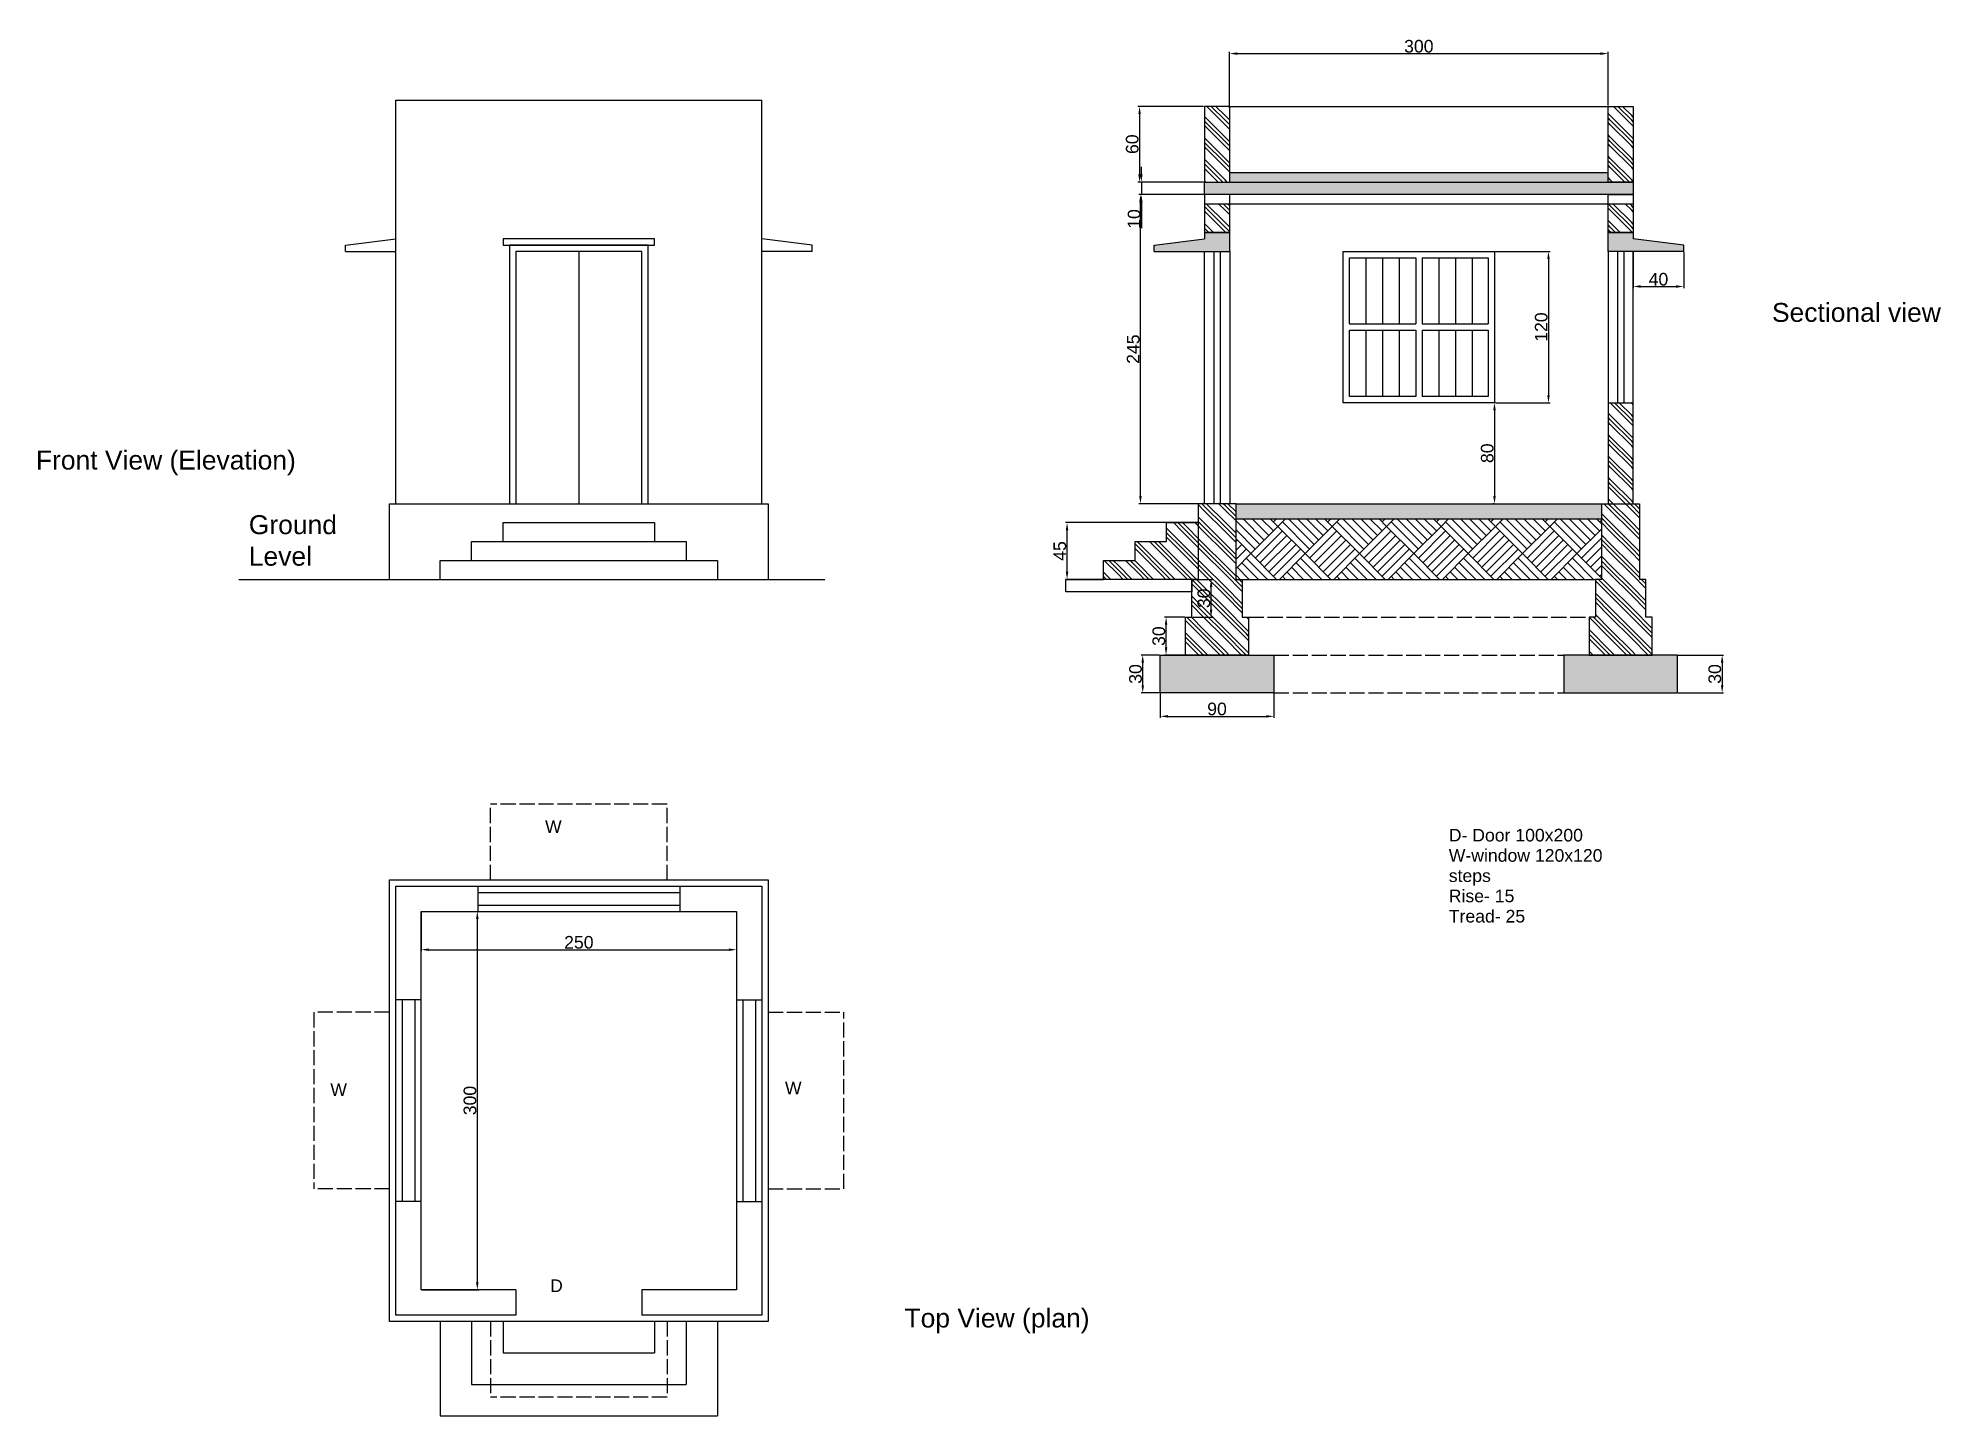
# Model space of a CAD drawing. Header units: centimetres. Extents: x 50 to 1558, y 5 to 1097.
import ezdxf

# ---------------------------------------------------------------- set-up
doc = ezdxf.new("R2010")
doc.units = ezdxf.units.CM
doc.header["$MEASUREMENT"] = 0
doc.linetypes.add('ACAD_ISO02W100', pattern=[15, 12, -3])
doc.styles.get("Standard").update_dxf_attribs({"font": 'arial.ttf'})
doc.dimstyles.new('ISO-25', dxfattribs={"dimtxt": 10, "dimasz": 6, "dimexe": 1.25, "dimexo": 0.625, "dimtad": 1, "dimtxsty": 'Standard', "dimcen": 2.5, "dimadec": 0, "dimazin": 0, "dimtfac": 1, "dimtmove": 0, "dimatfit": 3, "dimfxl": 1, "dimarcsym": 0})

# ---------------------------------------------------------------- blocks, each defined once
blk = doc.blocks.new('*D17')
at = {"color": 0, "lineweight": -2, "transparency": 16777216}
for p, q in [((353.3, 403.9), (353.3, 373)), ((603.3, 403.9), (603.3, 373)), ((359.3, 374.2), (597.3, 374.2))]:
    blk.add_line(p, q, dxfattribs=at)
at = {"color": 0, "transparency": 16777216}
for points in [[(359.3, 375.2), (359.3, 373.2), (353.3, 374.2)], [(597.3, 375.2), (597.3, 373.2), (603.3, 374.2)]]:
    blk.add_solid(points, dxfattribs=at)
at = {"layer": 'Defpoints', "color": 0, "transparency": 16777216}
for p in [(353.3, 404.6), (603.3, 404.6), (603.3, 374.2)]:
    blk.add_point(p, dxfattribs=at)
at = {"color": 0, "transparency": 16777216, "insert": (478.3, 380), "char_height": 10, "attachment_point": 5}
blk.add_mtext('250', dxfattribs=at)
blk = doc.blocks.new('*D18')
at = {"color": 0, "lineweight": -2, "transparency": 16777216}
for p, q in [((353.9, 404.6), (399, 404.6)), ((397.8, 398.6), (397.8, 110.6)), ((353.9, 104.6), (399, 104.6))]:
    blk.add_line(p, q, dxfattribs=at)
at = {"color": 0, "transparency": 16777216}
for points in [[(396.8, 398.6), (398.8, 398.6), (397.8, 404.6)], [(396.8, 110.6), (398.8, 110.6), (397.8, 104.6)]]:
    blk.add_solid(points, dxfattribs=at)
at = {"layer": 'Defpoints', "color": 0, "transparency": 16777216}
for p in [(353.3, 404.6), (353.3, 104.6), (397.8, 104.6)]:
    blk.add_point(p, dxfattribs=at)
at = {"color": 0, "transparency": 16777216, "insert": (392, 254.6), "char_height": 10, "attachment_point": 5, "rotation": 90}
blk.add_mtext('300', dxfattribs=at)
blk = doc.blocks.new('*D19')
at = {"color": 0, "lineweight": -2, "transparency": 16777216}
for p, q in [((1205, 927.8), (1248.4, 927.8)), ((1247.1, 921.8), (1247.1, 813.8)), ((1205, 807.8), (1248.4, 807.8))]:
    blk.add_line(p, q, dxfattribs=at)
at = {"color": 0, "transparency": 16777216}
for points in [[(1246.1, 921.8), (1248.1, 921.8), (1247.1, 927.8)], [(1246.1, 813.8), (1248.1, 813.8), (1247.1, 807.8)]]:
    blk.add_solid(points, dxfattribs=at)
at = {"layer": 'Defpoints', "color": 0, "transparency": 16777216}
for p in [(1204.3, 927.8), (1204.3, 807.8), (1247.1, 807.8)]:
    blk.add_point(p, dxfattribs=at)
at = {"color": 0, "transparency": 16777216, "insert": (1241.4, 867.8), "char_height": 10, "attachment_point": 5, "rotation": 90}
blk.add_mtext('120', dxfattribs=at)
blk = doc.blocks.new('*D20')
at = {"color": 0, "lineweight": -2, "transparency": 16777216}
for p, q in [((1203.7, 807.8), (1203.1, 807.8)), ((1204.3, 801.8), (1204.3, 733.8)), ((1203.7, 727.8), (1203.1, 727.8))]:
    blk.add_line(p, q, dxfattribs=at)
at = {"color": 0, "transparency": 16777216}
for points in [[(1203.3, 801.8), (1205.3, 801.8), (1204.3, 807.8)], [(1203.3, 733.8), (1205.3, 733.8), (1204.3, 727.8)]]:
    blk.add_solid(points, dxfattribs=at)
at = {"layer": 'Defpoints', "color": 0, "transparency": 16777216}
for p in [(1204.3, 807.8), (1204.3, 727.8), (1204.3, 727.8)]:
    blk.add_point(p, dxfattribs=at)
at = {"color": 0, "transparency": 16777216, "insert": (1198.6, 767.8), "char_height": 10, "attachment_point": 5, "rotation": 90}
blk.add_mtext('80', dxfattribs=at)
blk = doc.blocks.new('*D21')
at = {"color": 0, "lineweight": -2, "transparency": 16777216}
for p, q in [((1314.3, 927.2), (1314.3, 898.7)), ((1354.3, 927.2), (1354.3, 898.7)), ((1320.3, 900), (1348.3, 900))]:
    blk.add_line(p, q, dxfattribs=at)
at = {"color": 0, "transparency": 16777216}
for points in [[(1320.3, 901), (1320.3, 899), (1314.3, 900)], [(1348.3, 901), (1348.3, 899), (1354.3, 900)]]:
    blk.add_solid(points, dxfattribs=at)
at = {"layer": 'Defpoints', "color": 0, "transparency": 16777216}
for p in [(1314.3, 927.8), (1354.3, 927.8), (1354.3, 900)]:
    blk.add_point(p, dxfattribs=at)
at = {"color": 0, "transparency": 16777216, "insert": (1334.3, 905.7), "char_height": 10, "attachment_point": 5}
blk.add_mtext('40', dxfattribs=at)
blk = doc.blocks.new('*D22')
at = {"color": 0, "lineweight": -2, "transparency": 16777216}
for p, q in [((1350, 607.8), (1386, 607.8)), ((1384.8, 601.8), (1384.8, 583.8)), ((1350, 577.8), (1386, 577.8))]:
    blk.add_line(p, q, dxfattribs=at)
at = {"color": 0, "transparency": 16777216}
for points in [[(1383.8, 601.8), (1385.8, 601.8), (1384.8, 607.8)], [(1383.8, 583.8), (1385.8, 583.8), (1384.8, 577.8)]]:
    blk.add_solid(points, dxfattribs=at)
at = {"layer": 'Defpoints', "color": 0, "transparency": 16777216}
for p in [(1349.3, 607.8), (1349.3, 577.8), (1384.8, 577.8)]:
    blk.add_point(p, dxfattribs=at)
at = {"color": 0, "transparency": 16777216, "insert": (1379, 592.8), "char_height": 10, "attachment_point": 5, "rotation": 90}
blk.add_mtext('30', dxfattribs=at)
blk = doc.blocks.new('*D23')
at = {"color": 0, "lineweight": -2, "transparency": 16777216}
for p, q in [((939.3, 577.2), (939.3, 558)), ((1029.3, 577.2), (1029.3, 558)), ((945.3, 559.2), (1023.3, 559.2))]:
    blk.add_line(p, q, dxfattribs=at)
at = {"color": 0, "transparency": 16777216}
for points in [[(945.3, 560.2), (945.3, 558.2), (939.3, 559.2)], [(1023.3, 560.2), (1023.3, 558.2), (1029.3, 559.2)]]:
    blk.add_solid(points, dxfattribs=at)
at = {"layer": 'Defpoints', "color": 0, "transparency": 16777216}
for p in [(939.3, 577.8), (1029.3, 577.8), (1029.3, 559.2)]:
    blk.add_point(p, dxfattribs=at)
at = {"color": 0, "transparency": 16777216, "insert": (984.3, 565), "char_height": 10, "attachment_point": 5}
blk.add_mtext('90', dxfattribs=at)
blk = doc.blocks.new('*D24')
at = {"color": 0, "lineweight": -2, "transparency": 16777216}
for p, q in [((938.7, 607.8), (924.2, 607.8)), ((925.4, 583.8), (925.4, 601.8)), ((938.7, 577.8), (924.2, 577.8))]:
    blk.add_line(p, q, dxfattribs=at)
at = {"color": 0, "transparency": 16777216}
for points in [[(924.4, 601.8), (926.4, 601.8), (925.4, 607.8)], [(924.4, 583.8), (926.4, 583.8), (925.4, 577.8)]]:
    blk.add_solid(points, dxfattribs=at)
at = {"layer": 'Defpoints', "color": 0, "transparency": 16777216}
for p in [(925.4, 607.8), (939.3, 607.8), (939.3, 577.8)]:
    blk.add_point(p, dxfattribs=at)
at = {"color": 0, "transparency": 16777216, "insert": (919.7, 592.8), "char_height": 10, "attachment_point": 5, "rotation": 90}
blk.add_mtext('30', dxfattribs=at)
blk = doc.blocks.new('*D25')
at = {"color": 0, "lineweight": -2, "transparency": 16777216}
for p, q in [((958.7, 637.8), (942.7, 637.8)), ((943.9, 613.8), (943.9, 631.8)), ((958.7, 607.8), (942.7, 607.8))]:
    blk.add_line(p, q, dxfattribs=at)
at = {"color": 0, "transparency": 16777216}
for points in [[(942.9, 631.8), (944.9, 631.8), (943.9, 637.8)], [(942.9, 613.8), (944.9, 613.8), (943.9, 607.8)]]:
    blk.add_solid(points, dxfattribs=at)
at = {"layer": 'Defpoints', "color": 0, "transparency": 16777216}
for p in [(943.9, 637.8), (959.3, 637.8), (959.3, 607.8)]:
    blk.add_point(p, dxfattribs=at)
at = {"color": 0, "transparency": 16777216, "insert": (938.2, 622.8), "char_height": 10, "attachment_point": 5, "rotation": 90}
blk.add_mtext('30', dxfattribs=at)
blk = doc.blocks.new('*D26')
at = {"color": 0, "lineweight": -2, "transparency": 16777216}
for p, q in [((965, 667.8), (980.8, 667.8)), ((979.6, 643.8), (979.6, 661.8)), ((965, 637.8), (980.8, 637.8))]:
    blk.add_line(p, q, dxfattribs=at)
at = {"color": 0, "transparency": 16777216}
for points in [[(978.6, 661.8), (980.6, 661.8), (979.6, 667.8)], [(978.6, 643.8), (980.6, 643.8), (979.6, 637.8)]]:
    blk.add_solid(points, dxfattribs=at)
at = {"layer": 'Defpoints', "color": 0, "transparency": 16777216}
for p in [(964.3, 667.8), (979.6, 667.8), (964.3, 637.8)]:
    blk.add_point(p, dxfattribs=at)
at = {"color": 0, "transparency": 16777216, "insert": (973.9, 652.8), "char_height": 10, "attachment_point": 5, "rotation": 90}
blk.add_mtext('30', dxfattribs=at)
blk = doc.blocks.new('*D27')
at = {"color": 0, "lineweight": -2, "transparency": 16777216}
for p, q in [((968.7, 712.8), (864.1, 712.8)), ((865.4, 673.8), (865.4, 706.8)), ((963.7, 667.8), (864.1, 667.8))]:
    blk.add_line(p, q, dxfattribs=at)
at = {"color": 0, "transparency": 16777216}
for points in [[(864.4, 706.8), (866.4, 706.8), (865.4, 712.8)], [(864.4, 673.8), (866.4, 673.8), (865.4, 667.8)]]:
    blk.add_solid(points, dxfattribs=at)
at = {"layer": 'Defpoints', "color": 0, "transparency": 16777216}
for p in [(865.4, 712.8), (969.3, 712.8), (964.3, 667.8)]:
    blk.add_point(p, dxfattribs=at)
at = {"color": 0, "transparency": 16777216, "insert": (859.7, 690.3), "char_height": 10, "attachment_point": 5, "rotation": 90}
blk.add_mtext('45', dxfattribs=at)
blk = doc.blocks.new('*D28')
at = {"color": 0, "lineweight": -2, "transparency": 16777216}
for p, q in [((973.7, 972.8), (922.3, 972.8)), ((923.6, 733.8), (923.6, 966.8)), ((973.7, 727.8), (922.3, 727.8))]:
    blk.add_line(p, q, dxfattribs=at)
at = {"color": 0, "transparency": 16777216}
for points in [[(922.6, 966.8), (924.6, 966.8), (923.6, 972.8)], [(922.6, 733.8), (924.6, 733.8), (923.6, 727.8)]]:
    blk.add_solid(points, dxfattribs=at)
at = {"layer": 'Defpoints', "color": 0, "transparency": 16777216}
for p in [(923.6, 972.8), (974.3, 972.8), (974.3, 727.8)]:
    blk.add_point(p, dxfattribs=at)
at = {"color": 0, "transparency": 16777216, "insert": (917.9, 850.3), "char_height": 10, "attachment_point": 5, "rotation": 90}
blk.add_mtext('245', dxfattribs=at)
blk = doc.blocks.new('*D29')
at = {"color": 0, "lineweight": -2, "transparency": 16777216}
for p, q in [((973.7, 982.8), (923.1, 982.8)), ((924.3, 988.8), (924.3, 994.8)), ((924.3, 982.8), (924.3, 972.8)), ((973.7, 972.8), (923.1, 972.8)), ((924.3, 966.8), (924.3, 946.2))]:
    blk.add_line(p, q, dxfattribs=at)
at = {"color": 0, "transparency": 16777216}
for points in [[(923.3, 988.8), (925.3, 988.8), (924.3, 982.8)], [(923.3, 966.8), (925.3, 966.8), (924.3, 972.8)]]:
    blk.add_solid(points, dxfattribs=at)
at = {"layer": 'Defpoints', "color": 0, "transparency": 16777216}
for p in [(974.3, 982.8), (924.3, 972.8), (974.3, 972.8)]:
    blk.add_point(p, dxfattribs=at)
at = {"color": 0, "transparency": 16777216, "insert": (918.6, 953.5), "char_height": 10, "attachment_point": 5, "rotation": 90}
blk.add_mtext('10', dxfattribs=at)
blk = doc.blocks.new('*D30')
at = {"color": 0, "lineweight": -2, "transparency": 16777216}
for p, q in [((973.7, 1042.8), (921.6, 1042.8)), ((922.9, 1036.8), (922.9, 988.8)), ((973.7, 982.8), (921.6, 982.8))]:
    blk.add_line(p, q, dxfattribs=at)
at = {"color": 0, "transparency": 16777216}
for points in [[(921.9, 1036.8), (923.9, 1036.8), (922.9, 1042.8)], [(921.9, 988.8), (923.9, 988.8), (922.9, 982.8)]]:
    blk.add_solid(points, dxfattribs=at)
at = {"layer": 'Defpoints', "color": 0, "transparency": 16777216}
for p in [(974.3, 1042.8), (922.9, 982.8), (974.3, 982.8)]:
    blk.add_point(p, dxfattribs=at)
at = {"color": 0, "transparency": 16777216, "insert": (917.1, 1012.8), "char_height": 10, "attachment_point": 5, "rotation": 90}
blk.add_mtext('60', dxfattribs=at)
blk = doc.blocks.new('*D31')
at = {"color": 0, "lineweight": -2, "transparency": 16777216}
for p, q in [((994.3, 1043.4), (994.3, 1085.9)), ((1000.3, 1084.6), (1288.3, 1084.6)), ((1294.3, 1043.4), (1294.3, 1085.9))]:
    blk.add_line(p, q, dxfattribs=at)
at = {"color": 0, "transparency": 16777216}
for points in [[(1000.3, 1085.6), (1000.3, 1083.6), (994.3, 1084.6)], [(1288.3, 1085.6), (1288.3, 1083.6), (1294.3, 1084.6)]]:
    blk.add_solid(points, dxfattribs=at)
at = {"layer": 'Defpoints', "color": 0, "transparency": 16777216}
for p in [(1294.3, 1084.6), (994.3, 1042.8), (1294.3, 1042.8)]:
    blk.add_point(p, dxfattribs=at)
at = {"color": 0, "transparency": 16777216, "insert": (1144.3, 1090.4), "char_height": 10, "attachment_point": 5}
blk.add_mtext('300', dxfattribs=at)

msp = doc.modelspace()

# ---------------------------------------------------------------- hatches: boundary and pattern name
h = msp.add_hatch()
h.set_pattern_fill('GOST_GROUND', color=256, scale=1.2, angle=90)
h.set_pattern_definition([(135, (-282.158, -346.366), (1e-15, 16.97056), [24]), (135, (-282.158, -342.766), (1e-15, 16.97056), [24]), (135, (-282.158, -339.166), (1e-15, 16.97056), [24])])
h.paths.add_polyline_path([(1009.349, 637.79), (1004.349, 637.79), (1004.349, 667.79), (999.349, 667.79), (999.349, 727.79), (969.349, 727.79), (969.349, 667.79), (964.349, 667.79), (964.349, 637.79), (959.349, 637.79), (959.349, 607.79), (1009.349, 607.79)])
h.paths.add_polyline_path([(969.349, 712.79), (944.349, 712.79), (944.349, 697.79), (919.349, 697.79), (919.349, 682.79), (894.349, 682.79), (894.349, 667.79), (969.349, 667.79)])
h.paths.add_polyline_path([(1319.349, 727.79), (1289.349, 727.79), (1289.349, 667.79), (1284.349, 667.79), (1284.349, 637.79), (1279.349, 637.79), (1279.349, 607.79), (1329.349, 607.79), (1329.349, 637.79), (1324.349, 637.79), (1324.349, 667.79), (1319.349, 667.79)])
h.paths.add_polyline_path([(1314.349, 807.79), (1294.349, 807.79), (1294.349, 727.79), (1314.349, 727.79)])
h.paths.add_polyline_path([(994.349, 1042.79), (974.349, 1042.79), (974.349, 982.79), (994.349, 982.79)])
h.paths.add_polyline_path([(994.349, 965.29), (974.349, 965.29), (974.349, 942.79), (994.349, 942.79)])
h.paths.add_polyline_path([(1314.349, 1042.79), (1294.349, 1042.79), (1294.349, 982.79), (1314.349, 982.79)])
h.paths.add_polyline_path([(1314.349, 965.29), (1294.349, 965.29), (1294.349, 942.79), (1314.349, 942.79)])
h = msp.add_hatch()
h.set_pattern_fill('AR-CONC', color=256, scale=0.1)
h.set_pattern_definition([(50, (-282.158, -346.366), (18.21847, -1.59391), [1.905, -20.955]), (355, (-282.158, -346.366), (-3.52434, 19.10568), [1.524, -16.76406]), (100.4514, (-280.64, -346.498), (14.69412, 17.51178), [1.619, -17.80902]), (46.1842, (-282.158, -341.286), (27.1079, -4.20423), [2.8575, -31.4325]), (96.6356, (-279.9, -341.636), (23.7404, 24.7426), [2.4285, -26.71356]), (351.1842, (-282.158, -341.286), (23.7404, 24.7426), [2.286, -25.14597]), (21, (-279.618, -342.556), (15.16144, -10.22652), [1.905, -20.955]), (326, (-279.618, -342.556), (6.1802, 18.4188), [1.524, -16.764]), (71.4514, (-278.354, -343.408), (21.34164, 8.19228), [1.619, -17.809]), (37.5, (-282.158, -346.3656), (0.30886, 8.455504), [0, -16.5608, 0, -17.018, 0, -16.8275]), (7.5, (-282.158, -346.366), (6.681966, 10.018057), [0, -9.7028, 0, -16.1798, 0, -6.4135]), (327.5, (-287.822, -346.3656), (13.55906, -0.572874), [0, -6.35, 0, -19.812, 0, -26.289]), (317.5, (-290.362, -346.366), (14.81292, 2.54265), [0, -8.255, 0, -13.1572, 0, -18.669])])
h.paths.add_polyline_path([(1029.349, 607.79), (939.349, 607.79), (939.349, 577.79), (1029.349, 577.79)])
h.paths.add_polyline_path([(1349.349, 607.79), (1259.349, 607.79), (1259.349, 577.79), (1349.349, 577.79)])
h.paths.add_polyline_path([(1289.349, 727.79), (999.349, 727.79), (999.349, 715.79), (1289.349, 715.79)])
h.paths.add_polyline_path([(1314.349, 937.79), (1314.349, 942.79), (1294.349, 942.79), (1294.349, 927.79), (1314.349, 927.79), (1354.349, 927.79), (1354.349, 932.79)])
h.paths.add_polyline_path([(994.349, 942.79), (974.349, 942.79), (974.349, 937.79), (934.349, 932.79), (934.349, 927.79), (974.349, 927.79), (994.349, 927.79)])
h.paths.add_polyline_path([(1314.349, 982.79), (1294.349, 982.79), (974.349, 982.79), (974.349, 972.79), (1314.349, 972.79)])
h.paths.add_polyline_path([(1294.349, 990.29), (994.349, 990.29), (994.349, 982.79), (1294.349, 982.79)])
h = msp.add_hatch()
h.set_pattern_fill('AR-PARQ1', color=256, scale=0.1, angle=45)
h.set_pattern_definition([(135, (-282.158, -346.366), (-43.10523, 0), [30.48, -30.48]), (135, (-278.566, -342.773), (-43.10523, 0), [30.48, -30.48]), (135, (-274.974, -339.18), (-43.10523, 0), [30.48, -30.48]), (135, (-271.38, -335.59), (-43.10523, 0), [30.48, -30.48]), (135, (-267.79, -331.997), (-43.10523, 0), [30.48, -30.48]), (135, (-264.197, -328.405), (-43.10523, 0), [30.48, -30.48]), (135, (-260.605, -324.813), (-43.10523, 0), [30.48, -30.48]), (45, (-303.71, -324.813), (43.10523, 0), [30.48, -30.48]), (45, (-307.302, -321.22), (43.10523, 0), [30.48, -30.48]), (45, (-310.895, -317.63), (43.10523, 0), [30.48, -30.48]), (45, (-314.487, -314.037), (43.10523, 0), [30.48, -30.48]), (45, (-318.08, -310.445), (43.10523, 0), [30.48, -30.48]), (45, (-321.67, -306.852), (43.10523, 0), [30.48, -30.48]), (45, (-325.263, -303.26), (43.10523, 0), [30.48, -30.48])])
h.paths.add_polyline_path([(1289.349, 715.79), (999.349, 715.79), (999.349, 667.79), (1004.349, 667.79), (1284.349, 667.79), (1289.349, 667.79)])

# ---------------------------------------------------------------- linework, layer by layer
for p, q in [((333.301, 727.79), (333.301, 1047.79)), ((333.301, 1047.79), (623.301, 1047.79)), ((623.301, 727.79), (623.301, 1047.79)), ((994.349, 1042.79), (1294.349, 1042.79)), ((293.301, 932.79), (333.301, 937.79)), ((333.301, 927.79), (333.301, 937.79)), ((623.301, 927.79), (623.301, 937.79)), ((663.301, 932.79), (623.301, 937.79)), ((934.349, 932.79), (974.349, 937.79)), ((994.349, 942.79), (974.349, 942.79)), ((974.349, 942.79), (974.349, 937.79)), ((994.349, 927.79), (994.349, 942.79)), ((1294.349, 927.79), (1294.349, 942.79)), ((1294.349, 942.79), (1314.349, 942.79)), ((1314.349, 942.79), (1314.349, 937.79)), ((1354.349, 932.79), (1314.349, 937.79)), ((293.301, 927.79), (293.301, 932.79)), ((293.301, 927.79), (333.301, 927.79)), ((478.301, 927.79), (478.301, 727.79)), ((663.301, 927.79), (623.301, 927.79)), ((663.301, 927.79), (663.301, 932.79)), ((934.349, 927.79), (934.349, 932.79)), ((934.349, 927.79), (974.349, 927.79)), ((974.349, 927.79), (994.349, 927.79)), ((981.849, 927.79), (981.849, 807.79)), ((986.849, 927.79), (986.849, 807.79)), ((1089.349, 922.79), (1141.849, 922.79)), ((1089.349, 870.29), (1089.349, 922.79)), ((1102.599, 870.29), (1102.599, 922.79)), ((1115.849, 870.29), (1115.849, 922.79)), ((1129.099, 870.29), (1129.099, 922.79)), ((1141.849, 922.79), (1141.849, 870.29)), ((1146.849, 922.79), (1199.349, 922.79)), ((1146.849, 922.79), (1146.849, 870.29)), ((1160.099, 922.79), (1160.099, 870.29)), ((1173.349, 922.79), (1173.349, 870.29)), ((1186.599, 922.79), (1186.599, 870.29)), ((1199.349, 922.79), (1199.349, 870.29)), ((1314.349, 927.79), (1294.349, 927.79)), ((1301.849, 927.79), (1301.849, 807.79)), ((1306.849, 927.79), (1306.849, 807.79)), ((1306.849, 927.79), (1306.849, 807.79)), ((1354.349, 927.79), (1314.349, 927.79)), ((1354.349, 927.79), (1354.349, 932.79)), ((1089.349, 870.29), (1141.849, 870.29)), ((1089.349, 812.79), (1089.349, 865.29)), ((1089.349, 865.29), (1141.849, 865.29)), ((1102.599, 812.79), (1102.599, 865.29)), ((1115.849, 812.79), (1115.849, 865.29)), ((1129.099, 812.79), (1129.099, 865.29)), ((1141.849, 865.29), (1141.849, 812.79)), ((1146.849, 870.29), (1199.349, 870.29)), ((1146.849, 865.29), (1146.849, 812.79)), ((1146.849, 865.29), (1199.349, 865.29)), ((1160.099, 865.29), (1160.099, 812.79)), ((1173.349, 865.29), (1173.349, 812.79)), ((1186.599, 865.29), (1186.599, 812.79)), ((1199.349, 865.29), (1199.349, 812.79)), ((981.849, 807.79), (981.849, 727.79)), ((986.849, 807.79), (986.849, 727.79)), ((1141.849, 812.79), (1089.349, 812.79)), ((1199.349, 812.79), (1146.849, 812.79)), ((1294.349, 807.79), (1314.349, 807.79)), ((328.301, 667.79), (328.301, 727.79)), ((328.301, 727.79), (628.301, 727.79)), ((628.301, 727.79), (628.301, 667.79)), ((999.349, 727.79), (1289.349, 727.79)), ((418.301, 697.79), (418.301, 712.79)), ((418.301, 712.79), (538.301, 712.79)), ((538.301, 712.79), (538.301, 697.79)), ((944.349, 697.79), (944.349, 712.79)), ((944.349, 712.79), (969.349, 712.79)), ((999.349, 715.79), (1289.349, 715.79)), ((393.301, 682.79), (393.301, 697.79)), ((393.301, 697.79), (563.301, 697.79)), ((563.301, 697.79), (563.301, 682.79)), ((919.349, 682.79), (919.349, 697.79)), ((919.349, 697.79), (944.349, 697.79)), ((368.301, 667.79), (368.301, 682.79)), ((368.301, 682.79), (588.301, 682.79)), ((588.301, 682.79), (588.301, 667.79)), ((894.349, 667.79), (894.349, 682.79)), ((894.349, 682.79), (919.349, 682.79)), ((208.711, 667.79), (673.399, 667.79)), ((864.349, 657.79), (864.349, 667.79)), ((864.349, 667.79), (894.349, 667.79)), ((969.349, 667.79), (894.349, 667.79)), ((964.349, 667.79), (964.349, 657.79)), ((1004.349, 667.79), (1284.349, 667.79)), ((964.349, 657.79), (864.349, 657.79)), ((398.301, 424.563), (398.301, 404.563)), ((558.301, 424.563), (558.301, 404.563)), ((398.301, 419.563), (558.301, 419.563)), ((398.301, 419.563), (558.301, 419.563)), ((398.301, 409.563), (558.301, 409.563)), ((353.301, 334.563), (333.301, 334.563)), ((338.301, 334.563), (338.301, 174.563)), ((348.301, 334.563), (348.301, 174.563)), ((348.301, 334.563), (348.301, 174.563)), ((603.301, 334.563), (623.301, 334.563)), ((608.301, 334.563), (608.301, 174.563)), ((618.301, 334.563), (618.301, 174.563)), ((353.301, 174.563), (333.301, 174.563)), ((603.301, 174.563), (623.301, 174.563)), ((428.301, 104.563), (428.301, 84.563)), ((528.301, 104.563), (528.301, 84.563)), ((368.301, 79.563), (368.301, 4.563)), ((393.301, 79.563), (393.301, 29.563)), ((418.301, 79.563), (418.301, 54.563)), ((538.301, 79.563), (538.301, 54.563)), ((563.301, 79.563), (563.301, 29.563)), ((588.301, 79.563), (588.301, 4.563)), ((418.301, 54.563), (538.301, 54.563)), ((393.301, 29.563), (563.301, 29.563)), ((368.301, 4.563), (588.301, 4.563))]:
    msp.add_line(p, q)
at = {"linetype": 'ACAD_ISO02W100'}
for p, q in [((1009.349, 637.79), (1279.349, 637.79)), ((1029.349, 607.79), (1259.349, 607.79)), ((1029.349, 577.79), (1259.349, 577.79)), ((408.301, 429.563), (408.301, 489.563)), ((548.301, 489.563), (408.301, 489.563)), ((548.301, 429.563), (548.301, 489.563)), ((328.301, 324.563), (268.301, 324.563)), ((268.301, 324.563), (268.301, 184.563)), ((628.301, 324.563), (688.301, 324.563)), ((688.301, 184.563), (688.301, 324.563)), ((328.301, 184.563), (268.301, 184.563)), ((628.301, 184.563), (688.301, 184.563)), ((408.301, 79.563), (408.301, 19.563)), ((548.301, 79.563), (548.301, 19.563)), ((548.301, 19.563), (408.301, 19.563))]:
    msp.add_line(p, q, dxfattribs=at)
for points in [[(974.349, 982.79), (994.349, 982.79), (994.349, 1042.79), (974.349, 1042.79)], [(1314.349, 982.79), (1294.349, 982.79), (1294.349, 1042.79), (1314.349, 1042.79)], [(974.349, 942.79), (994.349, 942.79), (994.349, 972.79), (974.349, 972.79)], [(1314.349, 942.79), (1294.349, 942.79), (1294.349, 972.79), (1314.349, 972.79)], [(538.301, 937.79), (418.301, 937.79), (418.301, 932.79), (538.301, 932.79)], [(428.301, 727.79), (528.301, 727.79), (528.301, 927.79), (428.301, 927.79)], [(974.349, 927.79), (994.349, 927.79), (994.349, 727.79), (974.349, 727.79)], [(1084.349, 927.79), (1204.349, 927.79), (1204.349, 807.79), (1084.349, 807.79)], [(1314.349, 927.79), (1294.349, 927.79), (1294.349, 727.79), (1314.349, 727.79)], [(939.349, 607.79), (1029.349, 607.79), (1029.349, 577.79), (939.349, 577.79)], [(1349.349, 607.79), (1259.349, 607.79), (1259.349, 577.79), (1349.349, 577.79)], [(328.301, 429.563), (628.301, 429.563), (628.301, 79.563), (328.301, 79.563)]]:
    msp.add_lwpolyline(points, close=True)
for points in [[(974.349, 982.79), (1314.349, 982.79), (1314.349, 972.79), (974.349, 972.79), (974.349, 982.79)], [(994.349, 990.29), (1294.349, 990.29)], [(1314.349, 965.29), (974.349, 965.29)], [(533.301, 727.79), (533.301, 932.79), (423.301, 932.79), (423.301, 727.79)], [(999.349, 667.79), (999.349, 727.79), (969.349, 727.79), (969.349, 667.79)], [(1289.349, 667.79), (1289.349, 727.79), (1319.349, 727.79), (1319.349, 667.79)], [(964.349, 637.79), (964.349, 667.79), (969.349, 667.79)], [(999.349, 667.79), (1004.349, 667.79), (1004.349, 637.79)], [(1289.349, 667.79), (1284.349, 667.79), (1284.349, 637.79)], [(1324.349, 637.79), (1324.349, 667.79), (1319.349, 667.79)], [(1004.349, 637.79), (1009.349, 637.79), (1009.349, 607.79), (959.349, 607.79), (959.349, 637.79), (964.349, 637.79)], [(1284.349, 637.79), (1279.349, 637.79), (1279.349, 607.79), (1329.349, 607.79), (1329.349, 637.79), (1324.349, 637.79)], [(428.301, 84.563), (333.301, 84.563), (333.301, 424.563), (623.301, 424.563), (623.301, 84.563), (528.301, 84.563)], [(428.301, 104.563), (353.301, 104.563), (353.301, 404.563), (603.301, 404.563), (603.301, 104.563), (528.301, 104.563)]]:
    msp.add_lwpolyline(points)

# ---------------------------------------------------------------- texts
for s, height, p in [('Sectional view', 15, (1424.302, 871.942)), ('Front View (Elevation)', 15, (47.802, 754.877)), ('D- Door 100x200', 10, (1168.054, 460.009)), ('W-window 120x120', 10, (1168.054, 443.945)), ('steps', 10, (1168.054, 427.88)), ('Rise- 15', 10, (1168.054, 411.816)), ('Tread- 25', 10, (1168.054, 395.752)), ('Top View (plan)', 15, (736.51, 74.689))]:
    msp.add_text(s, height=height).set_placement(p)
for s, p in [('W', (451.512, 466.837)), ('W', (281.248, 258.241)), ('W', (641.729, 259.569)), ('D', (455.503, 102.79))]:
    msp.add_text(s, height=10, dxfattribs=at).set_placement(p)
at = {"insert": (216.618, 718.641), "char_height": 15, "attachment_point": 1}
msp.add_mtext_dynamic_manual_height_columns('Ground Level', width=39.44835, gutter_width=75, heights=[0], dxfattribs=at)

# ---------------------------------------------------------------- dimensions: what is measured, and where the dimension line sits
for base, p1, p2, picture, middle in [((1294.349, 1084.647), (994.349, 1042.79), (1294.349, 1042.79), '*D31', (1144.349, 1090.381)), ((1029.349, 559.244), (939.349, 577.79), (1029.349, 577.79), '*D23', (984.349, 564.975))]:
    dim = msp.add_linear_dim(base=base, p1=p1, p2=p2, dimstyle='ISO-25')
    dim.commit()
    dim.dimension.update_dxf_attribs({"geometry": picture, "text_midpoint": middle})
for base, p1, p2, picture, middle in [((922.86, 982.79), (974.349, 1042.79), (974.349, 982.79), '*D30', (917.129, 1012.79)), ((924.327, 972.79), (974.349, 982.79), (974.349, 972.79), '*D29', (918.596, 953.49)), ((923.593, 972.79), (974.349, 727.79), (974.349, 972.79), '*D28', (917.862, 850.29)), ((865.373, 712.79), (964.349, 667.79), (969.349, 712.79), '*D27', (859.663, 690.29)), ((979.6, 667.79), (964.349, 637.79), (964.349, 667.79), '*D26', (973.865, 652.79)), ((943.944, 637.79), (959.349, 607.79), (959.349, 637.79), '*D25', (938.21, 622.79)), ((925.404, 607.79), (939.349, 577.79), (939.349, 607.79), '*D24', (919.669, 592.79)), ((1384.782, 577.79), (1349.349, 607.79), (1349.349, 577.79), '*D22', (1379.048, 592.79))]:
    dim = msp.add_linear_dim(base=base, p1=p1, p2=p2, angle=90, dimstyle='ISO-25')
    dim.commit()
    dim.dimension.update_dxf_attribs({"geometry": picture, "text_midpoint": middle})
for p1, p2, distance, picture, middle in [((1204.349, 927.79), (1204.349, 807.79), 42.753, '*D19', (1241.371, 867.79)), ((1314.349, 927.79), (1354.349, 927.79), -27.823, '*D21', (1334.349, 905.697)), ((1204.349, 807.79), (1204.349, 727.79), -0.028, '*D20', (1198.591, 767.79)), ((353.301, 404.563), (603.301, 404.563), -30.314, '*D17', (478.301, 379.98)), ((353.301, 404.563), (353.301, 104.563), 44.482, '*D18', (392.049, 254.563))]:
    dim = msp.add_aligned_dim(p1=p1, p2=p2, distance=distance, dimstyle='ISO-25')
    dim.commit()
    dim.dimension.update_dxf_attribs({"geometry": picture, "text_midpoint": middle})

doc.saveas('drawing.dxf')
